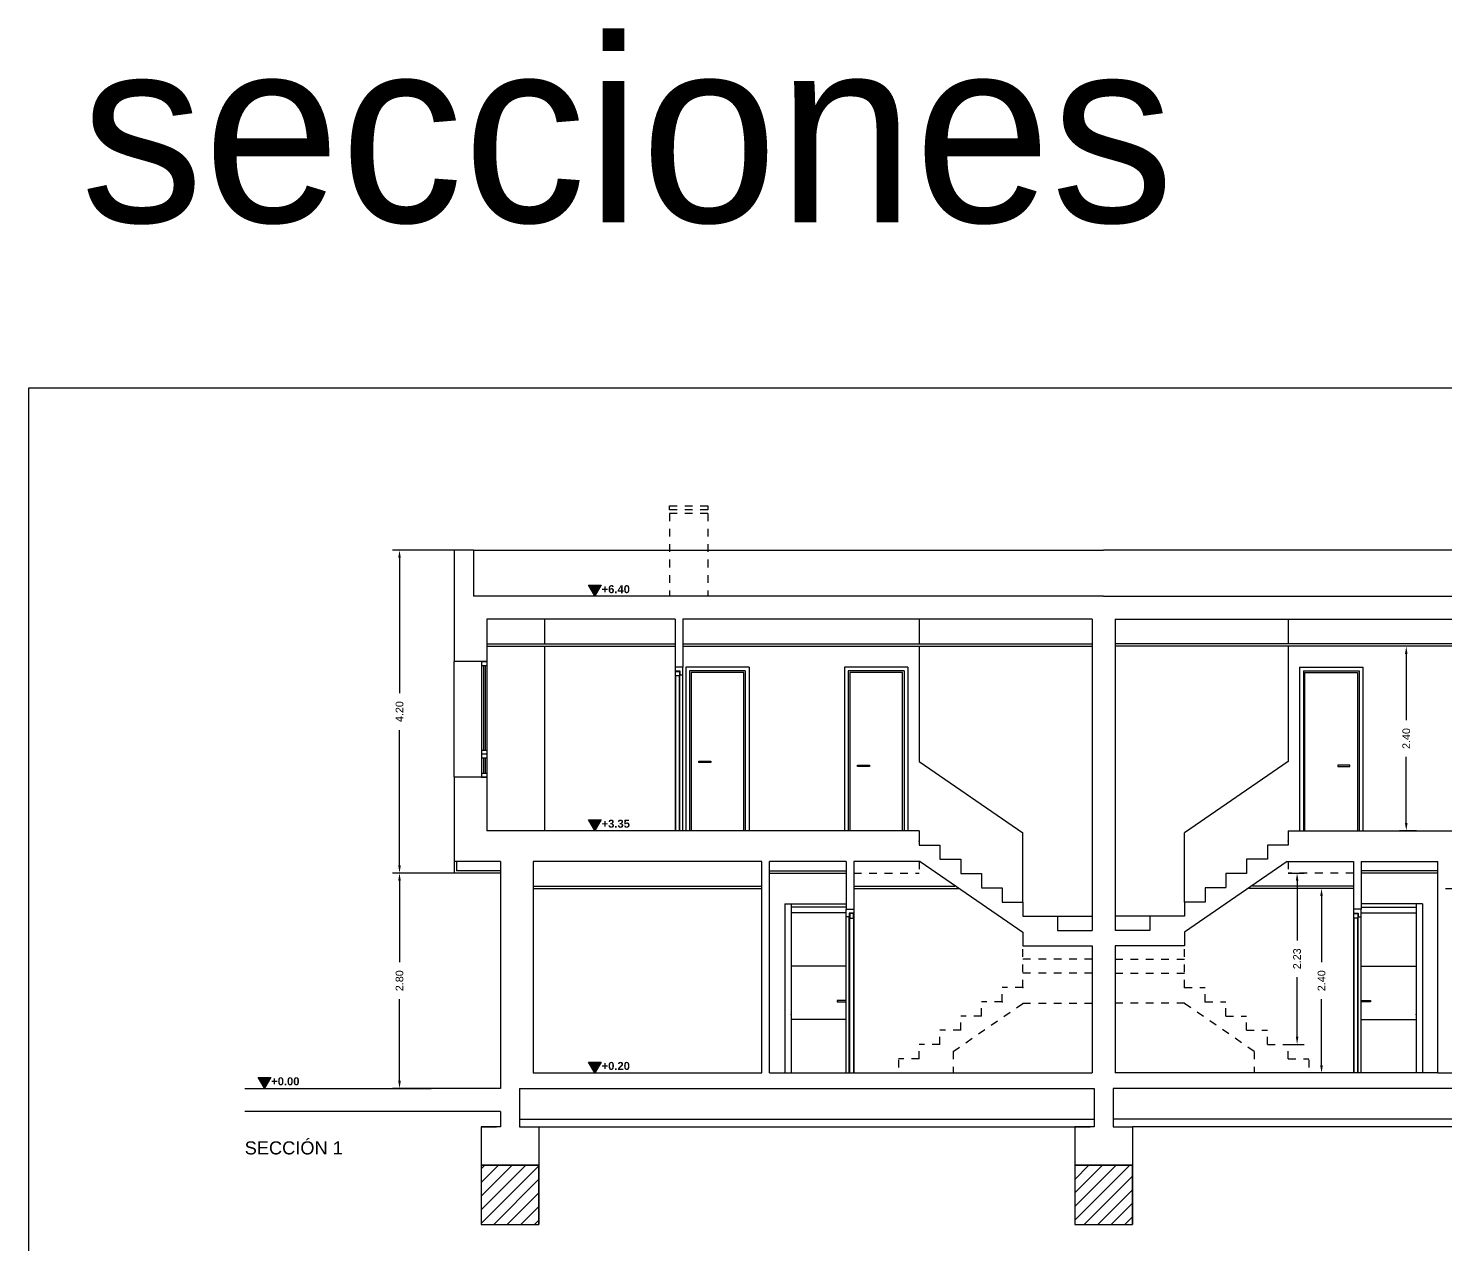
# Model space of a CAD drawing. Header units: millimetres. Extents: x 441156 to 441653, y 4514887 to 4515266.
# Drawn here: x 441467.02 to 441485.47, y 4515206.67 to 4515222.49 of the extents above; entities that cross this region are included whole.
import ezdxf

# ---------------------------------------------------------------- set-up
doc = ezdxf.new("R2010")
doc.units = ezdxf.units.MM
doc.linetypes.add('CONTINUA', pattern=[0])
doc.linetypes.add('RAYITAS', pattern=[0.375, 0.25, -0.125])
for name, color, linetype in [('01_alzado', 5, 'CONTINUA'), ('01_cotas', 254, 'Continuous'), ('01_proyeccion', 36, 'RAYITAS'), ('01_proyección', 4, 'RAYITAS'), ('01_seccion', 7, 'CONTINUA'), ('01_tabiques', 3, 'Continuous'), ('01_texto cartela', 5, 'Continuous'), ('01_textos', 7, 'Continuous')]:
    doc.layers.add(name, color=color, linetype=linetype)
doc.layers.add('01_cartela', color=6, linetype='Continuous', plot=False)
doc.styles.add('Century Gothic_6', font='', dxfattribs={"height": 11})
doc.styles.add('Estilo1', font='swissel.ttf')
doc.styles.add('NIEVES3', font='swisseb.ttf')
doc.styles.add('ROMANS', font='romans')
doc.styles.get('Century Gothic_6').set_extended_font_data('Century Gothic')
doc.dimstyles.new('DECIMAL-50', dxfattribs={"dimtxt": 0.08, "dimasz": 0.15, "dimexe": 0.09, "dimexo": 0, "dimgap": 0.09, "dimtad": 0, "dimzin": 0, "dimdsep": 46, "dimtxsty": 'ROMANS', "dimcen": 0.09, "dimclrt": 6, "dimadec": 0, "dimazin": 0, "dimtfac": 1.38, "dimtix": 1, "dimtofl": 0, "dimtmove": 2, "dimatfit": 3, "dimldrblk": 'OBLIQUE', "dimfxl": 1, "dimtolj": 1, "dimtzin": 0, "dimarcsym": 0})

# ---------------------------------------------------------------- blocks, each defined once
blk = doc.blocks.new('*D176')
at = {"layer": '01_cotas', "color": 0, "linetype": 'CONTINUA', "lineweight": -2, "transparency": 16777216}
for p, q in [((441485.088, 4515214.456), (441484.864, 4515214.456)), ((441485.088, 4515212.056), (441484.864, 4515212.056))]:
    blk.add_line(p, q, dxfattribs=at)
at = {"layer": '01_cotas', "color": 0, "lineweight": -2, "transparency": 16777216}
for p, q in [((441484.954, 4515214.356), (441484.954, 4515213.496)), ((441484.954, 4515212.156), (441484.954, 4515213.016))]:
    blk.add_line(p, q, dxfattribs=at)
at = {"layer": '01_cotas', "color": 0, "transparency": 16777216}
for points in [[(441484.937, 4515214.356), (441484.97, 4515214.356), (441484.954, 4515214.456)], [(441484.937, 4515212.156), (441484.97, 4515212.156), (441484.954, 4515212.056)]]:
    blk.add_solid(points, dxfattribs=at)
at = {"layer": '01_cotas', "color": 7, "transparency": 16777216, "insert": (441484.954, 4515213.256), "char_height": 0.1, "attachment_point": 5, "rotation": 90, "style": 'Estilo1'}
blk.add_mtext('\\A1;2.40', dxfattribs=at)
blk = doc.blocks.new('*D177')
at = {"layer": '01_cotas', "color": 0, "linetype": 'CONTINUA', "lineweight": -2, "transparency": 16777216}
for p, q in [((441485.466, 4515211.306), (441486.16, 4515211.306)), ((441485.366, 4515208.906), (441486.16, 4515208.906))]:
    blk.add_line(p, q, dxfattribs=at)
at = {"layer": '01_cotas', "color": 0, "lineweight": -2, "transparency": 16777216}
for p, q in [((441486.07, 4515211.206), (441486.07, 4515210.346)), ((441486.07, 4515209.006), (441486.07, 4515209.866))]:
    blk.add_line(p, q, dxfattribs=at)
at = {"layer": '01_cotas', "color": 0, "transparency": 16777216}
for points in [[(441486.053, 4515211.206), (441486.087, 4515211.206), (441486.07, 4515211.306)], [(441486.053, 4515209.006), (441486.087, 4515209.006), (441486.07, 4515208.906)]]:
    blk.add_solid(points, dxfattribs=at)
at = {"layer": '01_cotas', "color": 7, "transparency": 16777216, "insert": (441486.07, 4515210.106), "char_height": 0.1, "attachment_point": 5, "rotation": 90, "style": 'Estilo1'}
blk.add_mtext('\\A1;2.40', dxfattribs=at)
blk = doc.blocks.new('*D178')
at = {"layer": '01_cotas', "color": 0, "linetype": 'CONTINUA', "lineweight": -2, "transparency": 16777216}
for p, q in [((441484.266, 4515211.306), (441483.761, 4515211.306)), ((441484.266, 4515208.906), (441483.761, 4515208.906))]:
    blk.add_line(p, q, dxfattribs=at)
at = {"layer": '01_cotas', "color": 0, "lineweight": -2, "transparency": 16777216}
for p, q in [((441483.851, 4515211.206), (441483.851, 4515210.346)), ((441483.851, 4515209.006), (441483.851, 4515209.866))]:
    blk.add_line(p, q, dxfattribs=at)
at = {"layer": '01_cotas', "color": 0, "transparency": 16777216}
for points in [[(441483.834, 4515211.206), (441483.868, 4515211.206), (441483.851, 4515211.306)], [(441483.834, 4515209.006), (441483.868, 4515209.006), (441483.851, 4515208.906)]]:
    blk.add_solid(points, dxfattribs=at)
at = {"layer": '01_cotas', "color": 7, "transparency": 16777216, "insert": (441483.851, 4515210.106), "char_height": 0.1, "attachment_point": 5, "rotation": 90, "style": 'Estilo1'}
blk.add_mtext('\\A1;2.40', dxfattribs=at)
blk = doc.blocks.new('*D191')
at = {"layer": '01_cotas', "color": 0, "linetype": 'CONTINUA', "lineweight": -2, "transparency": 16777216}
for p, q in [((441483.416, 4515211.506), (441483.623, 4515211.506)), ((441483.416, 4515209.277), (441483.623, 4515209.277))]:
    blk.add_line(p, q, dxfattribs=at)
at = {"layer": '01_cotas', "color": 0, "lineweight": -2, "transparency": 16777216}
for p, q in [((441483.533, 4515211.406), (441483.533, 4515210.631)), ((441483.533, 4515209.377), (441483.533, 4515210.151))]:
    blk.add_line(p, q, dxfattribs=at)
at = {"layer": '01_cotas', "color": 0, "transparency": 16777216}
for points in [[(441483.517, 4515211.406), (441483.55, 4515211.406), (441483.533, 4515211.506)], [(441483.517, 4515209.377), (441483.55, 4515209.377), (441483.533, 4515209.277)]]:
    blk.add_solid(points, dxfattribs=at)
at = {"layer": '01_cotas', "color": 7, "transparency": 16777216, "insert": (441483.533, 4515210.391), "char_height": 0.1, "attachment_point": 5, "rotation": 90, "style": 'Estilo1'}
blk.add_mtext('\\A1;2.23', dxfattribs=at)
blk = doc.blocks.new('*D502')
at = {"layer": '01_cotas', "color": 0, "linetype": 'CONTINUA', "lineweight": -2, "transparency": 16777216}
for p, q in [((441472.566, 4515211.506), (441471.763, 4515211.506)), ((441472.566, 4515208.706), (441471.763, 4515208.706))]:
    blk.add_line(p, q, dxfattribs=at)
at = {"layer": '01_cotas', "color": 0, "lineweight": -2, "transparency": 16777216}
for p, q in [((441471.853, 4515211.406), (441471.853, 4515210.346)), ((441471.853, 4515208.806), (441471.853, 4515209.866))]:
    blk.add_line(p, q, dxfattribs=at)
at = {"layer": '01_cotas', "color": 0, "transparency": 16777216}
for points in [[(441471.836, 4515211.406), (441471.87, 4515211.406), (441471.853, 4515211.506)], [(441471.836, 4515208.806), (441471.87, 4515208.806), (441471.853, 4515208.706)]]:
    blk.add_solid(points, dxfattribs=at)
at = {"layer": '01_cotas', "color": 7, "transparency": 16777216, "insert": (441471.853, 4515210.106), "char_height": 0.1, "attachment_point": 5, "rotation": 90, "style": 'Estilo1'}
blk.add_mtext('\\A1;2.80', dxfattribs=at)
blk = doc.blocks.new('*D503')
at = {"layer": '01_cotas', "color": 0, "linetype": 'CONTINUA', "lineweight": -2, "transparency": 16777216}
for p, q in [((441472.566, 4515215.706), (441471.763, 4515215.706)), ((441472.566, 4515211.506), (441471.763, 4515211.506))]:
    blk.add_line(p, q, dxfattribs=at)
at = {"layer": '01_cotas', "color": 0, "lineweight": -2, "transparency": 16777216}
for p, q in [((441471.853, 4515215.606), (441471.853, 4515213.847)), ((441471.853, 4515211.606), (441471.853, 4515213.365))]:
    blk.add_line(p, q, dxfattribs=at)
at = {"layer": '01_cotas', "color": 0, "transparency": 16777216}
for points in [[(441471.836, 4515215.606), (441471.87, 4515215.606), (441471.853, 4515215.706)], [(441471.836, 4515211.606), (441471.87, 4515211.606), (441471.853, 4515211.506)]]:
    blk.add_solid(points, dxfattribs=at)
at = {"layer": '01_cotas', "color": 7, "transparency": 16777216, "insert": (441471.853, 4515213.606), "char_height": 0.1, "attachment_point": 5, "rotation": 90, "style": 'Estilo1'}
blk.add_mtext('\\A1;4.20', dxfattribs=at)

msp = doc.modelspace()

# ---------------------------------------------------------------- hatches: boundary and pattern name
at = {"layer": '01_alzado', "linetype": 'CONTINUA'}
h = msp.add_hatch(dxfattribs=at)
h.set_pattern_fill('ANSI31', color=2)
h.set_pattern_definition([(45, (439191.20943, 4515158.64079), (-0.0883883476, 0.0883883476), [])])
h.paths.add_polyline_path([(441473.666, 4515206.936), (441472.916, 4515206.936), (441472.916, 4515207.706), (441473.666, 4515207.706)])
h = msp.add_hatch(dxfattribs=at)
h.set_pattern_fill('ANSI31', color=2)
h.set_pattern_definition([(45, (439195.53443, 4515158.64079), (-0.0883883476, 0.0883883476), [])])
h.paths.add_polyline_path([(441481.391, 4515206.936), (441480.641, 4515206.936), (441480.641, 4515207.706), (441481.391, 4515207.706)])
at = {"layer": '01_proyeccion', "linetype": 'CONTINUA', "ltscale": 1.5}
h = msp.add_hatch(color=7, dxfattribs=at)
h.dxf.hatch_style = 1
h.paths.add_polyline_path([(441474.396, 4515215.106), (441474.313, 4515215.249), (441474.479, 4515215.249)])
h = msp.add_hatch(color=7, dxfattribs=at)
h.dxf.hatch_style = 1
h.paths.add_polyline_path([(441474.396, 4515212.056), (441474.313, 4515212.199), (441474.479, 4515212.199)])
h = msp.add_hatch(color=7, dxfattribs=at)
h.dxf.hatch_style = 1
h.paths.add_polyline_path([(441474.396, 4515208.906), (441474.313, 4515209.049), (441474.479, 4515209.049)])
h = msp.add_hatch(color=7, dxfattribs=at)
h.dxf.hatch_style = 1
h.paths.add_polyline_path([(441470.097, 4515208.706), (441470.014, 4515208.849), (441470.18, 4515208.849)])

# ---------------------------------------------------------------- linework, layer by layer
at = {"layer": '01_alzado', "color": 2, "linetype": 'CONTINUA'}
for p, q in [((441472.816, 4515215.706, 0), (441481.016, 4515215.706, 0)), ((441489.216, 4515215.706, 0), (441481.016, 4515215.706, 0)), ((441473.741, 4515214.806, 0), (441473.741, 4515214.486, 0)), ((441478.616, 4515214.806, 0), (441478.616, 4515214.486, 0)), ((441483.416, 4515214.806, 0), (441483.416, 4515214.486, 0)), ((441473.741, 4515214.456, 0), (441473.741, 4515212.056, 0)), ((441478.616, 4515214.456, 0), (441478.616, 4515212.956, 0)), ((441483.416, 4515214.456, 0), (441483.416, 4515212.956, 0)), ((441472.566, 4515212.756, 0), (441472.566, 4515214.256, 0)), ((441472.921, 4515214.256, 0), (441472.991, 4515214.256, 0)), ((441472.921, 4515214.256, 0), (441472.991, 4515214.256, 0)), ((441472.921, 4515214.256, 0), (441472.921, 4515212.756, 0)), ((441472.991, 4515214.256, 0), (441472.991, 4515212.756, 0)), ((441472.921, 4515214.206, 0), (441472.991, 4515214.206, 0)), ((441472.944, 4515214.206, 0), (441472.944, 4515213.106, 0)), ((441472.968, 4515214.206, 0), (441472.968, 4515213.106, 0)), ((441476.403, 4515214.186, 0), (441475.578, 4515214.186, 0)), ((441475.578, 4515214.186, 0), (441475.578, 4515212.056, 0)), ((441475.628, 4515214.136, 0), (441475.628, 4515212.056, 0)), ((441476.353, 4515214.136, 0), (441475.628, 4515214.136, 0)), ((441476.333, 4515214.114, 0), (441475.648, 4515214.114, 0)), ((441475.648, 4515214.114, 0), (441475.648, 4515212.056, 0)), ((441476.333, 4515212.056, 0), (441476.333, 4515214.114, 0)), ((441476.353, 4515214.136, 0), (441476.353, 4515212.056, 0)), ((441476.403, 4515214.186, 0), (441476.403, 4515212.056, 0)), ((441478.468, 4515214.186, 0), (441477.643, 4515214.186, 0)), ((441477.643, 4515214.186, 0), (441477.643, 4515212.056, 0)), ((441477.693, 4515214.136, 0), (441477.693, 4515212.056, 0)), ((441478.418, 4515214.136, 0), (441477.693, 4515214.136, 0)), ((441478.398, 4515214.114, 0), (441477.713, 4515214.114, 0)), ((441477.713, 4515214.114, 0), (441477.713, 4515212.056, 0)), ((441478.398, 4515212.056, 0), (441478.398, 4515214.114, 0)), ((441478.418, 4515214.136, 0), (441478.418, 4515212.056, 0)), ((441478.468, 4515214.186, 0), (441478.468, 4515212.056, 0)), ((441483.565, 4515214.186, 0), (441484.39, 4515214.186, 0)), ((441483.565, 4515214.186, 0), (441483.565, 4515212.056, 0)), ((441483.615, 4515214.136, 0), (441483.615, 4515212.056, 0)), ((441483.615, 4515214.136, 0), (441484.34, 4515214.136, 0)), ((441483.635, 4515212.056, 0), (441483.635, 4515214.114, 0)), ((441483.635, 4515214.114, 0), (441484.32, 4515214.114, 0)), ((441484.32, 4515214.114, 0), (441484.32, 4515212.056, 0)), ((441484.34, 4515214.136, 0), (441484.34, 4515212.056, 0)), ((441484.39, 4515214.186, 0), (441484.39, 4515212.056, 0)), ((441472.921, 4515213.106, 0), (441472.991, 4515213.106, 0)), ((441472.921, 4515213.056, 0), (441472.991, 4515213.056, 0)), ((441472.921, 4515213.006, 0), (441472.991, 4515213.006, 0)), ((441472.944, 4515213.006, 0), (441472.944, 4515212.805, 0)), ((441472.968, 4515213.006, 0), (441472.968, 4515212.805, 0)), ((441478.616, 4515212.956, 0), (441479.966, 4515212.029, 0)), ((441483.416, 4515212.956, 0), (441482.066, 4515212.029, 0)), ((441472.921, 4515212.805, 0), (441472.991, 4515212.805, 0)), ((441472.921, 4515212.755, 0), (441472.991, 4515212.755, 0)), ((441479.966, 4515211.129, 0), (441479.966, 4515212.029, 0)), ((441482.066, 4515211.129, 0), (441482.066, 4515212.029, 0)), ((441480.416, 4515210.944, 0), (441480.866, 4515210.944, 0)), ((441481.616, 4515210.944, 0), (441481.166, 4515210.944, 0)), ((441473.416, 4515208.306, 0), (441480.891, 4515208.306, 0)), ((441473.666, 4515208.206, 0), (441480.641, 4515208.206, 0)), ((441488.616, 4515208.306, 0), (441481.141, 4515208.306, 0)), ((441488.366, 4515208.206, 0), (441481.391, 4515208.206, 0)), ((441472.916, 4515207.706, 0), (441472.916, 4515206.936, 0)), ((441473.666, 4515207.706, 0), (441473.666, 4515206.936, 0)), ((441480.641, 4515207.706, 0), (441480.641, 4515206.936, 0)), ((441481.391, 4515207.706, 0), (441481.391, 4515206.936, 0)), ((441472.916, 4515206.936, 0), (441473.666, 4515206.936, 0)), ((441480.641, 4515206.936, 0), (441481.391, 4515206.936, 0))]:
    msp.add_line(p, q, dxfattribs=at)
at = {"layer": '01_alzado', "color": 2}
for p, q in [((441472.991, 4515214.486, 0), (441475.441, 4515214.486, 0)), ((441472.991, 4515214.456, 0), (441475.441, 4515214.456, 0)), ((441475.541, 4515214.486, 0), (441480.866, 4515214.486, 0)), ((441475.541, 4515214.456, 0), (441480.866, 4515214.456, 0)), ((441486.491, 4515214.486, 0), (441481.166, 4515214.486, 0)), ((441486.491, 4515214.456, 0), (441481.166, 4515214.456, 0)), ((441475.441, 4515214.186, 0), (441475.441, 4515214.136, 0)), ((441475.441, 4515214.136, 0), (441475.502, 4515214.136, 0)), ((441475.441, 4515214.136, 0), (441475.441, 4515212.056, 0)), ((441475.446, 4515214.071, 0), (441475.446, 4515212.056, 0)), ((441475.497, 4515212.056, 0), (441475.497, 4515214.071, 0)), ((441475.502, 4515214.136, 0), (441475.502, 4515214.086, 0)), ((441475.502, 4515212.056, 0), (441475.502, 4515214.086, 0)), ((441475.502, 4515214.086, 0), (441475.541, 4515214.086, 0)), ((441475.541, 4515214.086, 0), (441475.541, 4515214.186, 0)), ((441475.541, 4515212.056, 0), (441475.541, 4515214.086, 0)), ((441472.566, 4515211.656, 0), (441472.566, 4515211.506, 0)), ((441472.596, 4515211.656, 0), (441472.596, 4515211.536, 0)), ((441473.166, 4515211.506, 0), (441472.566, 4515211.506, 0)), ((441473.166, 4515211.536, 0), (441472.596, 4515211.536, 0)), ((441476.666, 4515211.536, 0), (441477.666, 4515211.536, 0)), ((441476.666, 4515211.506, 0), (441477.666, 4515211.506, 0)), ((441485.366, 4515211.536, 0), (441484.366, 4515211.536, 0)), ((441485.366, 4515211.506, 0), (441484.366, 4515211.506, 0)), ((441473.591, 4515211.336, 0), (441476.566, 4515211.336, 0)), ((441473.591, 4515211.306, 0), (441476.566, 4515211.306, 0)), ((441477.766, 4515211.336, 0), (441479.081, 4515211.336, 0)), ((441477.766, 4515211.306, 0), (441479.128, 4515211.306, 0)), ((441484.266, 4515211.306, 0), (441482.905, 4515211.306, 0)), ((441484.266, 4515211.336, 0), (441482.952, 4515211.336, 0)), ((441476.866, 4515211.106, 0), (441477.666, 4515211.106, 0)), ((441476.866, 4515211.106, 0), (441476.866, 4515208.906, 0)), ((441476.951, 4515211.106, 0), (441476.951, 4515208.906, 0)), ((441485.166, 4515211.106, 0), (441484.366, 4515211.106, 0)), ((441485.081, 4515211.106, 0), (441485.081, 4515208.906, 0)), ((441485.166, 4515211.106, 0), (441485.166, 4515208.906, 0)), ((441477.666, 4515211.061, 0), (441476.951, 4515211.061, 0)), ((441477.666, 4515210.991, 0), (441476.951, 4515210.991, 0)), ((441477.666, 4515210.936, 0), (441477.666, 4515211.036, 0)), ((441477.705, 4515210.936, 0), (441477.666, 4515210.936, 0)), ((441477.666, 4515208.906, 0), (441477.666, 4515210.936, 0)), ((441477.766, 4515210.986, 0), (441477.705, 4515210.986, 0)), ((441477.705, 4515210.986, 0), (441477.705, 4515210.936, 0)), ((441477.705, 4515208.906, 0), (441477.705, 4515210.936, 0)), ((441477.711, 4515208.906, 0), (441477.711, 4515210.921, 0)), ((441477.761, 4515210.921, 0), (441477.761, 4515208.906, 0)), ((441477.766, 4515211.036, 0), (441477.766, 4515210.986, 0)), ((441477.766, 4515210.986, 0), (441477.766, 4515208.906, 0)), ((441484.266, 4515211.036, 0), (441484.266, 4515210.986, 0)), ((441484.266, 4515210.986, 0), (441484.327, 4515210.986, 0)), ((441484.266, 4515210.986, 0), (441484.266, 4515208.906, 0)), ((441484.271, 4515210.921, 0), (441484.271, 4515208.906, 0)), ((441484.322, 4515208.906, 0), (441484.322, 4515210.921, 0)), ((441484.327, 4515210.986, 0), (441484.327, 4515210.936, 0)), ((441484.327, 4515208.906, 0), (441484.327, 4515210.936, 0)), ((441484.327, 4515210.936, 0), (441484.366, 4515210.936, 0)), ((441484.366, 4515211.061, 0), (441485.081, 4515211.061, 0)), ((441484.366, 4515210.936, 0), (441484.366, 4515211.036, 0)), ((441484.366, 4515210.991, 0), (441485.081, 4515210.991, 0)), ((441484.366, 4515208.906, 0), (441484.366, 4515210.936, 0)), ((441477.666, 4515210.296, 0), (441476.951, 4515210.296, 0)), ((441484.366, 4515210.296, 0), (441485.081, 4515210.296, 0)), ((441477.666, 4515209.601, 0), (441476.951, 4515209.601, 0)), ((441484.366, 4515209.601, 0), (441485.081, 4515209.601, 0))]:
    msp.add_line(p, q, dxfattribs=at)
at = {"layer": '01_alzado', "color": 2, "elevation": 0}
for points in [[(441475.497, 4515214.129), (441475.497, 4515214.071), (441475.446, 4515214.071), (441475.446, 4515214.129)], [(441477.711, 4515210.979), (441477.711, 4515210.921), (441477.761, 4515210.921), (441477.761, 4515210.979)], [(441484.322, 4515210.979), (441484.322, 4515210.921), (441484.271, 4515210.921), (441484.271, 4515210.979)]]:
    msp.add_lwpolyline(points, close=True, dxfattribs=at)
at = {"layer": '01_alzado', "color": 2, "linetype": 'CONTINUA', "elevation": 0}
for points in [[(441475.749, 4515212.943), (441475.749, 4515212.961), (441475.905, 4515212.961), (441475.905, 4515212.943)], [(441477.813, 4515212.893), (441477.813, 4515212.911), (441477.969, 4515212.911), (441477.969, 4515212.893)], [(441484.219, 4515212.893), (441484.219, 4515212.911), (441484.063, 4515212.911), (441484.063, 4515212.893)], [(441473.666, 4515207.706), (441472.916, 4515207.706), (441472.916, 4515206.936), (441473.666, 4515206.936)], [(441481.391, 4515207.706), (441480.641, 4515207.706), (441480.641, 4515206.936), (441481.391, 4515206.936)]]:
    msp.add_lwpolyline(points, close=True, dxfattribs=at)
at = {"layer": '01_alzado', "color": 2, "elevation": 0}
for points in [[(441477.666, 4515209.851), (441477.546, 4515209.851), (441477.546, 4515209.833), (441477.666, 4515209.833)], [(441484.366, 4515209.851), (441484.487, 4515209.851), (441484.487, 4515209.833), (441484.366, 4515209.833)]]:
    msp.add_lwpolyline(points, dxfattribs=at)
at = {"layer": '01_cartela', "color": 1}
msp.add_lwpolyline([(441467.023, 4515217.813), (441467.023, 4515196.278), (441497.661, 4515196.278), (441497.661, 4515217.813)], close=True, dxfattribs=at)
at = {"layer": '01_proyeccion', "color": 7, "linetype": 'CONTINUA', "ltscale": 1.5, "elevation": 0}
for points in [[(441474.396, 4515215.106), (441474.313, 4515215.249), (441474.479, 4515215.249)], [(441474.396, 4515212.056), (441474.313, 4515212.199), (441474.479, 4515212.199)], [(441474.396, 4515208.906), (441474.313, 4515209.049), (441474.479, 4515209.049)], [(441470.097, 4515208.706), (441470.014, 4515208.849), (441470.18, 4515208.849)]]:
    msp.add_lwpolyline(points, close=True, dxfattribs=at)
at = {"layer": '01_proyección', "color": 120, "ltscale": 0.25}
for p, q in [((441475.866, 4515216.182, 0), (441475.366, 4515216.182, 0)), ((441475.366, 4515216.182, 0), (441475.366, 4515215.106, 0)), ((441475.866, 4515216.182, 0), (441475.866, 4515215.106, 0)), ((441478.616, 4515211.656, 0), (441478.616, 4515211.506, 0)), ((441483.416, 4515211.656, 0), (441483.416, 4515211.506, 0)), ((441477.766, 4515211.506, 0), (441478.616, 4515211.506, 0)), ((441484.266, 4515211.506, 0), (441483.416, 4515211.506, 0)), ((441479.966, 4515210.018, 0), (441479.966, 4515210.559, 0)), ((441482.066, 4515210.018, 0), (441482.066, 4515210.559, 0)), ((441480.866, 4515210.388, 0), (441479.966, 4515210.388, 0)), ((441481.166, 4515210.388, 0), (441482.066, 4515210.388, 0)), ((441480.866, 4515210.203, 0), (441479.966, 4515210.203, 0)), ((441481.166, 4515210.203, 0), (441482.066, 4515210.203, 0)), ((441479.966, 4515210.018, 0), (441479.696, 4515210.018, 0)), ((441479.696, 4515209.832, 0), (441479.696, 4515210.018, 0)), ((441482.066, 4515210.018, 0), (441482.336, 4515210.018, 0)), ((441482.336, 4515209.832, 0), (441482.336, 4515210.018, 0)), ((441479.056, 4515209.187, 0), (441479.966, 4515209.812, 0)), ((441479.696, 4515209.832, 0), (441479.426, 4515209.832, 0)), ((441479.426, 4515209.647, 0), (441479.426, 4515209.832, 0)), ((441479.966, 4515209.812, 0), (441480.866, 4515209.812, 0)), ((441482.066, 4515209.812, 0), (441481.166, 4515209.812, 0)), ((441482.976, 4515209.187, 0), (441482.066, 4515209.812, 0)), ((441482.336, 4515209.832, 0), (441482.606, 4515209.832, 0)), ((441482.606, 4515209.647, 0), (441482.606, 4515209.832, 0)), ((441479.426, 4515209.647, 0), (441479.156, 4515209.647, 0)), ((441479.156, 4515209.462, 0), (441479.156, 4515209.647, 0)), ((441482.606, 4515209.647, 0), (441482.876, 4515209.647, 0)), ((441482.876, 4515209.462, 0), (441482.876, 4515209.647, 0)), ((441479.156, 4515209.462, 0), (441478.886, 4515209.462, 0)), ((441478.886, 4515209.277, 0), (441478.886, 4515209.462, 0)), ((441482.876, 4515209.462, 0), (441483.146, 4515209.462, 0)), ((441483.146, 4515209.277, 0), (441483.146, 4515209.462, 0)), ((441478.886, 4515209.277, 0), (441478.616, 4515209.277, 0)), ((441478.616, 4515209.091, 0), (441478.616, 4515209.277, 0)), ((441483.146, 4515209.277, 0), (441483.416, 4515209.277, 0)), ((441483.416, 4515209.091, 0), (441483.416, 4515209.277, 0)), ((441478.616, 4515209.091, 0), (441478.346, 4515209.091, 0)), ((441478.346, 4515209.078), (441478.346, 4515208.906)), ((441479.056, 4515209.187), (441479.056, 4515208.906)), ((441482.976, 4515209.187), (441482.976, 4515208.906)), ((441483.416, 4515209.091, 0), (441483.686, 4515209.091, 0)), ((441483.686, 4515209.078), (441483.686, 4515208.906))]:
    msp.add_line(p, q, dxfattribs=at)
at = {"layer": '01_proyección', "color": 120, "ltscale": 0.25, "elevation": 0}
msp.add_lwpolyline([(441475.366, 4515216.28), (441475.866, 4515216.28), (441475.866, 4515216.231), (441475.366, 4515216.231)], close=True, dxfattribs=at)
at = {"layer": '01_proyección', "color": 120, "ltscale": 0.25}
for p in [(441479.966, 4515210.018, 0), (441482.066, 4515210.018, 0), (441479.696, 4515209.832, 0), (441482.336, 4515209.832, 0)]:
    msp.add_point(p, dxfattribs=at)
at = {"layer": '01_seccion'}
for p, q in [((441472.816, 4515215.706, 0), (441472.566, 4515215.706, 0)), ((441472.566, 4515215.706, 0), (441472.566, 4515214.256, 0)), ((441472.816, 4515215.706, 0), (441472.816, 4515215.106, 0)), ((441481.016, 4515215.106, 0), (441472.816, 4515215.106, 0)), ((441481.016, 4515215.106, 0), (441489.216, 4515215.106, 0)), ((441475.441, 4515214.806, 0), (441472.991, 4515214.806, 0)), ((441472.991, 4515214.806, 0), (441472.991, 4515214.256, 0)), ((441475.441, 4515214.806, 0), (441475.441, 4515214.186, 0)), ((441480.866, 4515214.806, 0), (441475.541, 4515214.806, 0)), ((441475.541, 4515214.806, 0), (441475.541, 4515214.186, 0)), ((441480.866, 4515214.806, 0), (441480.866, 4515210.759, 0)), ((441481.166, 4515214.806, 0), (441481.166, 4515210.759, 0)), ((441481.166, 4515214.806, 0), (441486.491, 4515214.806, 0)), ((441472.991, 4515214.256, 0), (441472.566, 4515214.256, 0)), ((441475.541, 4515214.186, 0), (441475.441, 4515214.186, 0)), ((441472.566, 4515212.755, 0), (441472.566, 4515211.606, 0)), ((441472.991, 4515212.755, 0), (441472.566, 4515212.755, 0)), ((441472.991, 4515212.755, 0), (441472.991, 4515212.056, 0)), ((441478.616, 4515212.056, 0), (441472.991, 4515212.056, 0)), ((441478.616, 4515212.056, 0), (441478.616, 4515211.871, 0)), ((441483.416, 4515212.056, 0), (441483.416, 4515211.871, 0)), ((441483.416, 4515212.056, 0), (441489.041, 4515212.056, 0)), ((441478.616, 4515211.871, 0), (441478.886, 4515211.871, 0)), ((441478.886, 4515211.871, 0), (441478.886, 4515211.685, 0)), ((441483.146, 4515211.871, 0), (441483.146, 4515211.685, 0)), ((441483.416, 4515211.871, 0), (441483.146, 4515211.871, 0)), ((441473.166, 4515211.656, 0), (441472.566, 4515211.656, 0)), ((441473.166, 4515211.656, 0), (441473.166, 4515208.706, 0)), ((441473.591, 4515211.656, 0), (441473.591, 4515208.906, 0)), ((441476.566, 4515211.656, 0), (441473.591, 4515211.656, 0)), ((441476.566, 4515208.906, 0), (441476.566, 4515211.656, 0)), ((441477.666, 4515211.656, 0), (441476.666, 4515211.656, 0)), ((441476.666, 4515208.906, 0), (441476.666, 4515211.656, 0)), ((441477.666, 4515211.656, 0), (441477.666, 4515211.036, 0)), ((441478.629, 4515211.656, 0), (441477.766, 4515211.656, 0)), ((441477.766, 4515211.656, 0), (441477.766, 4515211.036, 0)), ((441478.629, 4515211.656, 0), (441479.966, 4515210.738, 0)), ((441478.886, 4515211.685, 0), (441479.156, 4515211.685, 0)), ((441479.156, 4515211.685, 0), (441479.156, 4515211.5, 0)), ((441483.404, 4515211.656, 0), (441482.066, 4515210.738, 0)), ((441482.876, 4515211.685, 0), (441482.876, 4515211.5, 0)), ((441483.146, 4515211.685, 0), (441482.876, 4515211.685, 0)), ((441483.404, 4515211.656, 0), (441484.266, 4515211.656, 0)), ((441484.266, 4515211.656, 0), (441484.266, 4515211.036, 0)), ((441484.366, 4515211.656, 0), (441485.366, 4515211.656, 0)), ((441484.366, 4515211.656, 0), (441484.366, 4515211.036, 0)), ((441485.366, 4515208.906, 0), (441485.366, 4515211.656, 0)), ((441479.156, 4515211.5, 0), (441479.426, 4515211.5, 0)), ((441479.426, 4515211.5, 0), (441479.426, 4515211.317, 0)), ((441482.606, 4515211.5, 0), (441482.606, 4515211.317, 0)), ((441482.876, 4515211.5, 0), (441482.606, 4515211.5, 0)), ((441479.426, 4515211.315, 0), (441479.696, 4515211.315, 0)), ((441479.696, 4515211.315, 0), (441479.696, 4515211.129, 0)), ((441482.336, 4515211.315, 0), (441482.336, 4515211.129, 0)), ((441482.606, 4515211.315, 0), (441482.336, 4515211.315, 0)), ((441479.696, 4515211.129, 0), (441479.966, 4515211.129, 0)), ((441479.966, 4515211.129, 0), (441479.966, 4515210.944, 0)), ((441482.066, 4515211.129, 0), (441482.066, 4515210.944, 0)), ((441482.336, 4515211.129, 0), (441482.066, 4515211.129, 0)), ((441477.666, 4515211.036, 0), (441477.766, 4515211.036, 0)), ((441479.966, 4515210.944, 0), (441480.416, 4515210.944, 0)), ((441480.416, 4515210.944, 0), (441480.416, 4515210.759, 0)), ((441482.066, 4515210.944, 0), (441481.616, 4515210.944, 0)), ((441481.616, 4515210.944, 0), (441481.616, 4515210.759, 0)), ((441484.366, 4515211.036, 0), (441484.266, 4515211.036, 0)), ((441479.966, 4515210.738, 0), (441479.966, 4515210.559, 0)), ((441480.416, 4515210.759, 0), (441480.866, 4515210.759, 0)), ((441481.616, 4515210.759, 0), (441481.166, 4515210.759, 0)), ((441482.066, 4515210.738, 0), (441482.066, 4515210.559, 0)), ((441479.966, 4515210.559, 0), (441480.866, 4515210.559, 0)), ((441480.866, 4515210.559, 0), (441480.866, 4515208.906, 0)), ((441481.166, 4515210.559, 0), (441481.166, 4515208.906, 0)), ((441482.066, 4515210.559, 0), (441481.166, 4515210.559, 0)), ((441473.591, 4515208.906, 0), (441476.566, 4515208.906, 0)), ((441476.666, 4515208.906, 0), (441480.866, 4515208.906, 0)), ((441485.366, 4515208.906, 0), (441481.166, 4515208.906, 0)), ((441469.838, 4515208.706, 0), (441472.266, 4515208.706, 0)), ((441473.166, 4515208.706, 0), (441472.266, 4515208.706, 0)), ((441473.416, 4515208.706, 0), (441480.891, 4515208.706, 0)), ((441473.416, 4515208.706, 0), (441473.416, 4515208.206, 0)), ((441480.891, 4515208.706, 0), (441480.891, 4515208.206, 0)), ((441481.141, 4515208.706, 0), (441481.141, 4515208.206, 0)), ((441488.616, 4515208.706, 0), (441481.141, 4515208.706, 0)), ((441473.166, 4515208.406, 0), (441469.838, 4515208.406, 0)), ((441473.166, 4515208.406, 0), (441473.166, 4515208.206, 0)), ((441472.916, 4515208.206, 0), (441473.116, 4515208.206, 0)), ((441472.916, 4515208.206, 0), (441472.916, 4515207.706, 0)), ((441473.166, 4515208.206, 0), (441472.916, 4515208.206, 0)), ((441473.416, 4515208.206, 0), (441473.666, 4515208.206, 0)), ((441473.466, 4515208.206, 0), (441473.666, 4515208.206, 0)), ((441473.666, 4515208.206, 0), (441473.666, 4515207.706, 0)), ((441480.641, 4515208.206, 0), (441480.841, 4515208.206, 0)), ((441480.641, 4515208.206, 0), (441480.641, 4515207.706, 0)), ((441480.891, 4515208.206, 0), (441480.641, 4515208.206, 0)), ((441481.141, 4515208.206, 0), (441481.391, 4515208.206, 0)), ((441481.191, 4515208.206, 0), (441481.391, 4515208.206, 0)), ((441481.391, 4515208.206, 0), (441481.391, 4515207.706, 0)), ((441472.916, 4515207.706, 0), (441473.666, 4515207.706, 0)), ((441480.641, 4515207.706, 0), (441481.391, 4515207.706, 0))]:
    msp.add_line(p, q, dxfattribs=at)
for p in [(441478.616, 4515211.921, 0), (441483.416, 4515211.921, 0)]:
    msp.add_point(p, dxfattribs=at)
at = {"layer": '01_tabiques'}
for p in [(441476.951, 4515209.668, 0), (441485.081, 4515209.668, 0)]:
    msp.add_point(p, dxfattribs=at)

# ---------------------------------------------------------------- texts
at = {"layer": '01_proyeccion', "color": 7, "ltscale": 1.5, "style": 'NIEVES3'}
for s, p in [('+6.40', (441474.483, 4515215.146, 0)), ('+3.35', (441474.483, 4515212.096, 0)), ('+0.20', (441474.483, 4515208.946, 0)), ('+0.00', (441470.183, 4515208.746, 0))]:
    msp.add_text(s, height=0.1041, dxfattribs=at).set_placement(p)
at = {"layer": '01_texto cartela', "color": 1, "insert": (441467.702, 4515222.364), "char_height": 2.3929, "width": 27.31448, "attachment_point": 1, "style": 'Century Gothic_6'}
msp.add_mtext('secciones', dxfattribs=at)
at = {"layer": '01_textos', "color": 5, "style": 'Estilo1'}
msp.add_text('SECCIÓN 1', height=0.1697, dxfattribs=at).set_placement((441469.838, 4515207.847, 0))

# ---------------------------------------------------------------- dimensions: what is measured, and where the dimension line sits
at = {"layer": '01_cotas'}
for base, p1, p2, picture, middle in [((441471.853, 4515215.706, 0), (441472.566, 4515211.506, 0), (441472.566, 4515215.706, 0), '*D503', (441471.853, 4515213.606, 0)), ((441484.954, 4515212.056, 0), (441485.088, 4515214.456, 0), (441485.088, 4515212.056, 0), '*D176', (441484.954, 4515213.256, 0)), ((441471.853, 4515208.706, 0), (441472.566, 4515211.506, 0), (441472.566, 4515208.706, 0), '*D502', (441471.853, 4515210.106, 0)), ((441483.533, 4515209.277, 0), (441483.416, 4515211.506, 0), (441483.416, 4515209.277, 0), '*D191', (441483.533, 4515210.391, 0)), ((441483.851, 4515208.906), (441484.266, 4515211.306, 0), (441484.266, 4515208.906, 0), '*D178', (441483.851, 4515210.106)), ((441486.07, 4515208.906), (441485.466, 4515211.306, 0), (441485.366, 4515208.906, 0), '*D177', (441486.07, 4515210.106))]:
    dim = msp.add_linear_dim(base=base, p1=p1, p2=p2, angle=90, dimstyle='DECIMAL-50', override={"dimtxt": 0.1, "dimasz": 0.1, "dimtxsty": 'Estilo1', "dimsah": 1, "dimclrt": 7, "dimfxl": 0.09, "dimarcsym": 2}, dxfattribs=at)
    dim.commit()
    dim.dimension.update_dxf_attribs({"geometry": picture, "text_midpoint": middle})

doc.saveas('drawing.dxf')
